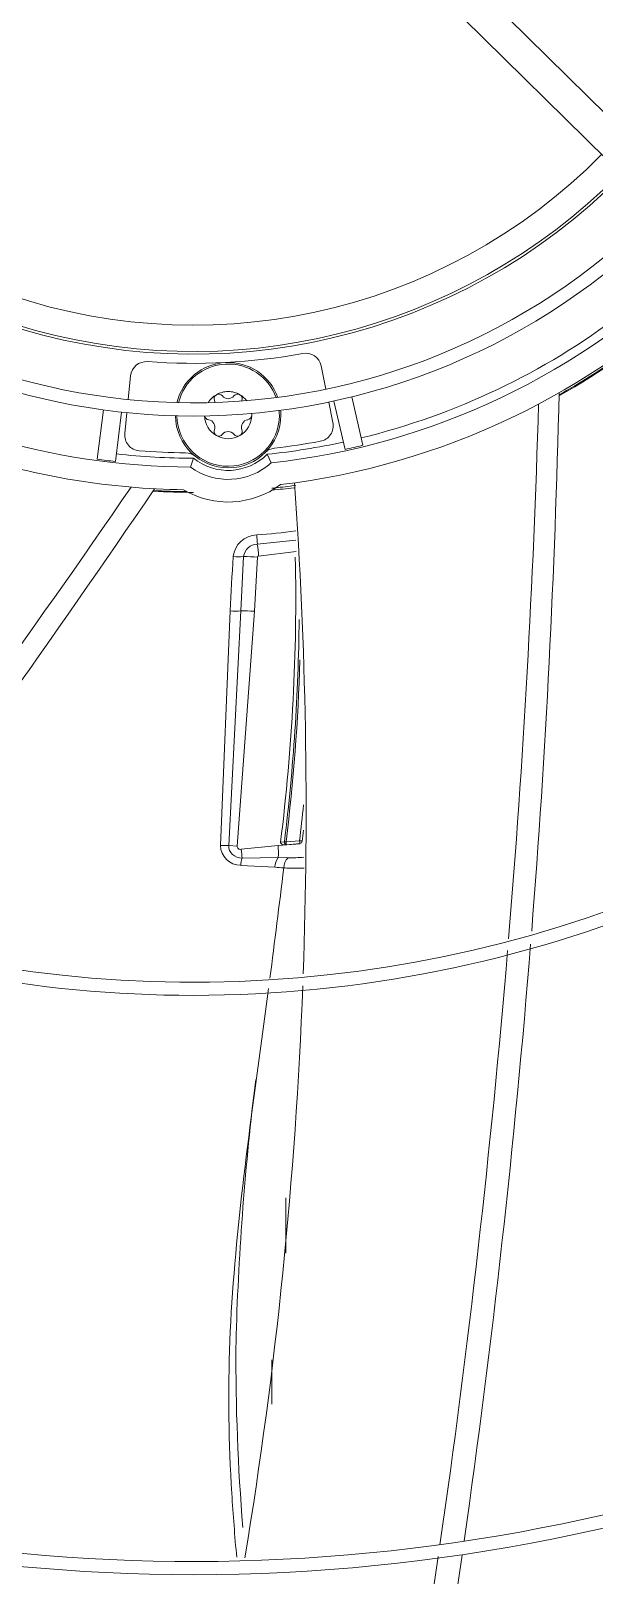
# Model space of a CAD drawing. Header units: millimetres. Extents: x 113490 to 142599, y -20467 to 115.
# Drawn here: x 130074.4 to 130181.2, y -11706.1 to -11412.9 of the extents above; entities that cross this region are included whole.
import ezdxf

# ---------------------------------------------------------------- set-up
doc = ezdxf.new("R2010")
doc.units = ezdxf.units.MM
doc.layers.add('DV3_0', color=7, linetype='Continuous')

msp = doc.modelspace()

# ---------------------------------------------------------------- linework, layer by layer
at = {"layer": 'DV3_0', "color": 7, "linetype": 'Continuous', "lineweight": 15}
for p, q in [((130432.33, -11674.11), (130123.04, -11369.11)), ((130119.48, -11374.03), (130428.15, -11678.41)), ((130092.86, -11482.87), (130093.32, -11478.35)), ((130129.46, -11476.46), (130130.39, -11480.9)), ((130087, -11494.19), (130088.15, -11484.83)), ((130130.9, -11483.35), (130131.7, -11487.23)), ((130134, -11492.34), (130131.87, -11483.14)), ((130137.41, -11491.55), (130135.28, -11482.36)), ((130090.47, -11494.62), (130091.62, -11485.25)), ((130092.22, -11489.3), (130092.61, -11485.36)), ((130119.24, -11493.26), (130119.99, -11494.89)), ((130104.66, -11495.69), (130105.24, -11493.99)), ((130117.36, -11510.34), (130124.68, -11509.58)), ((130114.21, -11522.99), (130114.75, -11512.69)), ((130116.8, -11523.07), (130117.4, -11512.75)), ((130117.6, -11512.57), (130124.75, -11511.73)), ((130110.37, -11567.53), (130112.18, -11523)), ((130111.93, -11567.56), (130114.21, -11522.99)), ((130113.53, -11567.67), (130116.8, -11523.07)), ((130122.5, -11566.84), (130121.77, -11566.93)), ((130122.82, -11566.87), (130122.5, -11566.84)), ((130125.37, -11566.62), (130122.82, -11566.87)), ((130121.29, -11567.55), (130114.28, -11568.26)), ((130121.31, -11569.83), (130114.47, -11569.93)), ((130125.47, -11567.19), (130121.29, -11567.55)), ((130123.21, -11569.86), (130121.31, -11569.83)), ((130125.4, -11567.15), (130122.83, -11567.39)), ((130120.7, -11571.66), (130114.22, -11571.31))]:
    msp.add_line(p, q, dxfattribs=at)
at = {"layer": 'DV3_0', "color": 7, "linetype": 'Continuous', "lineweight": 20}
for p, q in [((130113.53, -11567.67), (130111.93, -11567.56)), ((130122.74, -11644.97), (130122.74, -11634.44)), ((130120.12, -11673.61), (130120.12, -11665.2))]:
    msp.add_line(p, q, dxfattribs=at)
for centre, radius, start, end in [((130105.24, -11359.99), 108.75, 249.0395, 315.4011), ((130105.24, -11359.99), 140.35, 299.6151, 310.5445), ((130111.83, -11485.82), 9.71, 20.0694, 165.9306), ((130111.83, -11485.82), 9.71, 180.7926, 0), ((130111.83, -11485.82), 9.71, 0, 5.2074), ((130105.24, -11359.99), 140.35, 266.9096, 269.4932), ((130117.36, -11512.96), 2.62, 89.8439, 174.0643), ((130113.11, -11505.58), 17.45, 266.9497, 273.595), ((130114.14, -11571.71), 48.72, 86.8807, 89.9289), ((130114.25, -11567.42), 3.88, 181.5118, 269.5572), ((130124.16, -11571.81), 3.47, 145.1788, 177.5249), ((130433.44, -11667.05), 320.16, 178.8238, 179.2018)]:
    msp.add_arc(centre, radius, start, end, dxfattribs=at)
at = {"layer": 'DV3_0', "color": 7, "linetype": 'Continuous', "lineweight": 15}
for centre, radius, start, end in [((130105.24, -11359.99), 114.25, 251.4688, 315.1695), ((130105.24, -11359.99), 113.75, 252.7316, 315.086), ((130105.24, -11359.99), 123.5, 226.1082, 316.2428), ((130105.24, -11359.99), 126, 270, 315.2026), ((130105.24, -11359.99), 126, 228.4752, 270), ((130105.24, -11359.99), 135.7, 276.2429, 314.7571), ((130105.24, -11359.99), 140, 276.7677, 314.2323), ((130105.24, -11359.99), 134, 283.7483, 307.2517), ((130105.24, -11359.99), 140.5, 299.6325, 310.6019), ((130096.3, -11478.65), 3, 85.6946, 174.25), ((130105.24, -11359.99), 116, 265.6946, 280.3054), ((130111.83, -11485.82), 10, 19.6905, 166.3095), ((130126.53, -11477.07), 3, 11.75, 100.3054), ((130111.83, -11485.82), 4.48, 120, 148.1887), ((130110.04, -11482.72), 0.895, 120, 202.4776), ((130111.83, -11485.82), 4.48, 90, 120), ((130110.04, -11482.72), 0.895, 37.5224, 120), ((130111.83, -11485.82), 4.48, 60, 90), ((130113.62, -11482.72), 0.895, 60, 142.4776), ((130111.83, -11485.82), 4.47, 37.8113, 60), ((130113.62, -11482.72), 0.895, 337.5224, 60), ((128334.2, -11439.15), 1840.9, 355.49356, 358.67872), ((130107.96, -11483.58), 1.36, 6.618, 22.4776), ((130111.83, -11481.34), 1.36, 217.5224, 322.4776), ((130115.71, -11483.58), 1.36, 157.5224, 161.5363), ((130111.83, -11485.82), 10, 0, 5.2742), ((128250.17, -11426.96), 1921.39, 355.27432, 358.30683), ((130111.83, -11485.82), 10, 180.7258, 0), ((130111.83, -11485.82), 4.48, 181.9825, 240), ((130108.25, -11485.82), 0.895, 189.9487, 262.4776), ((130107.96, -11488.06), 1.36, 337.5224, 82.4776), ((130111.83, -11485.82), 4.47, 300, 0), ((130115.71, -11488.06), 1.36, 97.5224, 202.4776), ((130115.41, -11485.82), 0.895, 277.5224, 0), ((130115.41, -11485.82), 0.895, 0, 20.2402), ((130111.83, -11485.82), 4.47, 0, 4.0175), ((130128.77, -11487.84), 3, 280.4277, 11.75), ((130105.24, -11359.99), 135.7, 253.0696, 269.7571), ((130095.2, -11489.6), 3, 174.25, 265.5723), ((130110.04, -11488.92), 0.895, 157.5224, 240), ((130110.04, -11488.92), 0.895, 240, 322.4776), ((130111.83, -11485.82), 4.47, 240, 300), ((130111.83, -11490.29), 1.36, 37.5224, 142.4776), ((130113.62, -11488.92), 0.895, 217.5224, 300), ((130113.62, -11488.92), 0.895, 300, 22.4776), ((130105.24, -11359.99), 133, 276.6363, 280.4277), ((130105.24, -11359.99), 140, 252.2495, 269.2323), ((130105.24, -11359.99), 134, 263.7483, 270.0009), ((130105.24, -11359.99), 133, 265.5723, 269.3637), ((130103.73, -11495.98), 3, 51.432, 89.3637), ((130111.83, -11485.82), 10.5, 231.1098, 314.8902), ((130120.96, -11495.08), 3, 96.6363, 134.568), ((130105.24, -11359.99), 134, 275.9991, 282.2517), ((130111.83, -11485.82), 12.2, 234.0148, 311.9852), ((128508.45, -10413.41), 1921.39, 322.53383, 325.57983), ((130111.83, -11485.82), 16.5, 239.1138, 306.8862), ((130105.24, -11359.99), 140.5, 276.0812, 276.7288), ((130105.24, -11359.99), 140.5, 276.3104, 277.9407), ((129254.37, -11560.89), 872.25, 357.96174, 4.0905), ((128572.55, -10469.09), 1840.9, 322.75622, 325.95172), ((130105.24, -11359.99), 140.5, 266.9058, 270), ((130107.63, -11363.74), 136.89, 275.2143, 277.0138), ((130110.83, -11410.05), 98.73, 273.729, 278.0386), ((130117.38, -11513.2), 4.63, 91.677, 173.6961), ((130172.77, -11505.79), 55.59, 182.8759, 184.6923), ((130095.1, -11513.86), 22.54, 3.2928, 8.9994), ((130965.35, -11567.42), 854.32, 176.32767, 177.02013), ((130113.71, -11497.93), 14.79, 266.4086, 274.0242), ((130115.08, -11552.82), 40.13, 86.6778, 90.4706), ((130117.61, -11512.78), 0.209, 91.4679, 174.3439), ((129748.53, -11520.48), 376.12, 352.907, 1.1721), ((130105.24, -11359.99), 233.5, 225.7814, 315.7154), ((129747.45, -11520.81), 377.87, 353.0031, 359.425), ((130105.24, -11359.99), 236, 270, 315.2644), ((130105.24, -11359.99), 236, 227.0266, 270), ((129747.17, -11520.91), 378.45, 353.0249, 358.275), ((129748.02, -11521.14), 380.09, 353.1278, 354.1591), ((130122.99, -11567.02), 2.42, 356.9375, 9.4378), ((130125.37, -11566.62), 0.525, 273.0385, 351.1166), ((129748.44, -11521.03), 380.2, 353.0998, 353.4128), ((130111.9, -11533.26), 34.3, 267.44, 270.0482), ((130119.07, -11571.48), 4.86, 161.4487, 177.9536), ((130102.37, -11570.46), 12.11, 2.5011, 10.4819), ((130109.22, -11568.79), 12.14, 355.0591, 5.8733), ((130125.08, -11571.83), 2.71, 133.5995, 179.149), ((130103.54, -11807.97), 236.93, 85.4419, 85.8481), ((128250.17, -11426.96), 1921.39, 351.8208, 355.20802), ((128334.2, -11439.15), 1840.9, 351.86875, 355.41631), ((129254.37, -11560.89), 872.25, 350.63739, 357.81353), ((130105.24, -11359.99), 343.5, 225.9212, 315.6512), ((130105.24, -11359.99), 346, 270, 315.3179), ((130105.24, -11359.99), 346, 226.461, 270), ((130641.82, -11676.52), 528.72, 172.9859, 178.2608), ((130504.21, -11664.96), 390.91, 179.6523, 184.707), ((130105.24, -11359.99), 453.5, 225.9915, 315.56), ((130105.24, -11359.99), 456, 270, 315.5611), ((130105.24, -11359.99), 456, 226.2335, 270), ((128250.17, -11426.96), 1921.39, 348.44556, 351.75301), ((128334.2, -11439.15), 1840.9, 348.33271, 351.78205)]:
    msp.add_arc(centre, radius, start, end, dxfattribs=at)
for centre, major_axis in [((130134.79, -11487.99), (-21.26, -4.91)), ((130089.23, -11490.38), (-21.65, 2.66))]:
    msp.add_ellipse(centre, major_axis=major_axis, ratio=0.186545, start_param=1.490488, end_param=1.651105, dxfattribs=at)
for points, knots in [([(130122.83, -11567.39), (130122.8, -11567.39), (130122.73, -11567.4), (130122.62, -11567.4), (130122.47, -11567.39), (130122.29, -11567.37), (130122.1, -11567.31), (130121.93, -11567.23), (130121.81, -11567.12), (130121.77, -11567.01), (130121.77, -11566.96), (130121.77, -11566.94), (130121.77, -11566.93)], [0, 0, 0, 0, 0.08278, 0.165389, 0.248062, 0.443792, 0.593935, 0.723408, 0.894535, 0.953456, 0.978085, 1, 1, 1, 1]), ([(130122.83, -11567.39), (130122.76, -11567.39), (130122.68, -11567.33), (130122.55, -11567.13), (130122.51, -11566.98), (130122.5, -11566.84)], [0, 0, 0, 0, 0.5, 0.5, 1, 1, 1, 1]), ([(130122.82, -11566.87), (130122.83, -11567), (130122.84, -11567.13), (130122.85, -11567.32), (130122.85, -11567.39), (130122.83, -11567.39)], [0, 0, 0, 0, 0.5, 0.5, 1, 1, 1, 1]), ([(130125.37, -11566.62), (130125.51, -11566.64), (130125.65, -11566.65), (130125.85, -11566.68), (130125.9, -11566.7), (130125.89, -11566.7)], [0, 0, 0, 0, 0.5, 0.5, 1, 1, 1, 1]), ([(130126.26, -11571.82), (130125.83, -11571.84), (130124.91, -11571.86), (130123.61, -11571.86), (130122.75, -11571.81), (130122.37, -11571.79)], [0.7868458, 0.7868458, 0.7868458, 0.7868458, 0.8588357, 0.9383549, 1, 1, 1, 1]), ([(130119.49, -11594.71), (130119.15, -11597.27), (130118.81, -11599.81), (130117.12, -11612.36), (130115.74, -11622.3), (130113.46, -11642.05), (130112.54, -11651.86), (130111.77, -11671.33), (130111.94, -11680.98), (130112.77, -11694.63), (130113.08, -11698.66), (130113.46, -11702.69)], [0.0934532, 0.0934532, 0.0934532, 0.0934532, 0.125, 0.125, 0.25, 0.25, 0.375, 0.375, 0.5, 0.5, 0.5526716, 0.5526716, 0.5526716, 0.5526716])]:
    msp.add_open_spline(points, degree=3, knots=knots, dxfattribs=at)
at = {"layer": 'DV3_0', "color": 7, "linetype": 'Continuous', "lineweight": 20}
for points, knots in [([(130114.47, -11569.93), (130113.8, -11569.92), (130113.13, -11569.65), (130112.18, -11568.78), (130111.9, -11568.17), (130111.93, -11567.56)], [0, 0, 0, 0, 0.5, 0.5, 1, 1, 1, 1]), ([(130114.28, -11568.26), (130114.08, -11568.29), (130113.89, -11568.24), (130113.67, -11568.08), (130113.61, -11568.01), (130113.54, -11567.85), (130113.52, -11567.76), (130113.53, -11567.67)], [0, 0, 0, 0, 0.5, 0.5, 0.75, 0.75, 1, 1, 1, 1])]:
    msp.add_open_spline(points, degree=3, knots=knots, dxfattribs=at)
at = {"layer": 'DV3_0', "color": 7, "linetype": 'Continuous', "lineweight": 15}
for points in [[(130126.2, -11569.77), (130125.2, -11569.84), (130124.18, -11569.88), (130123.21, -11569.86)], [(130122.37, -11571.79), (130121.53, -11578.84), (130120.65, -11585.82), (130119.75, -11592.73)]]:
    msp.add_open_spline(points, degree=3, dxfattribs=at)

doc.saveas('drawing.dxf')
